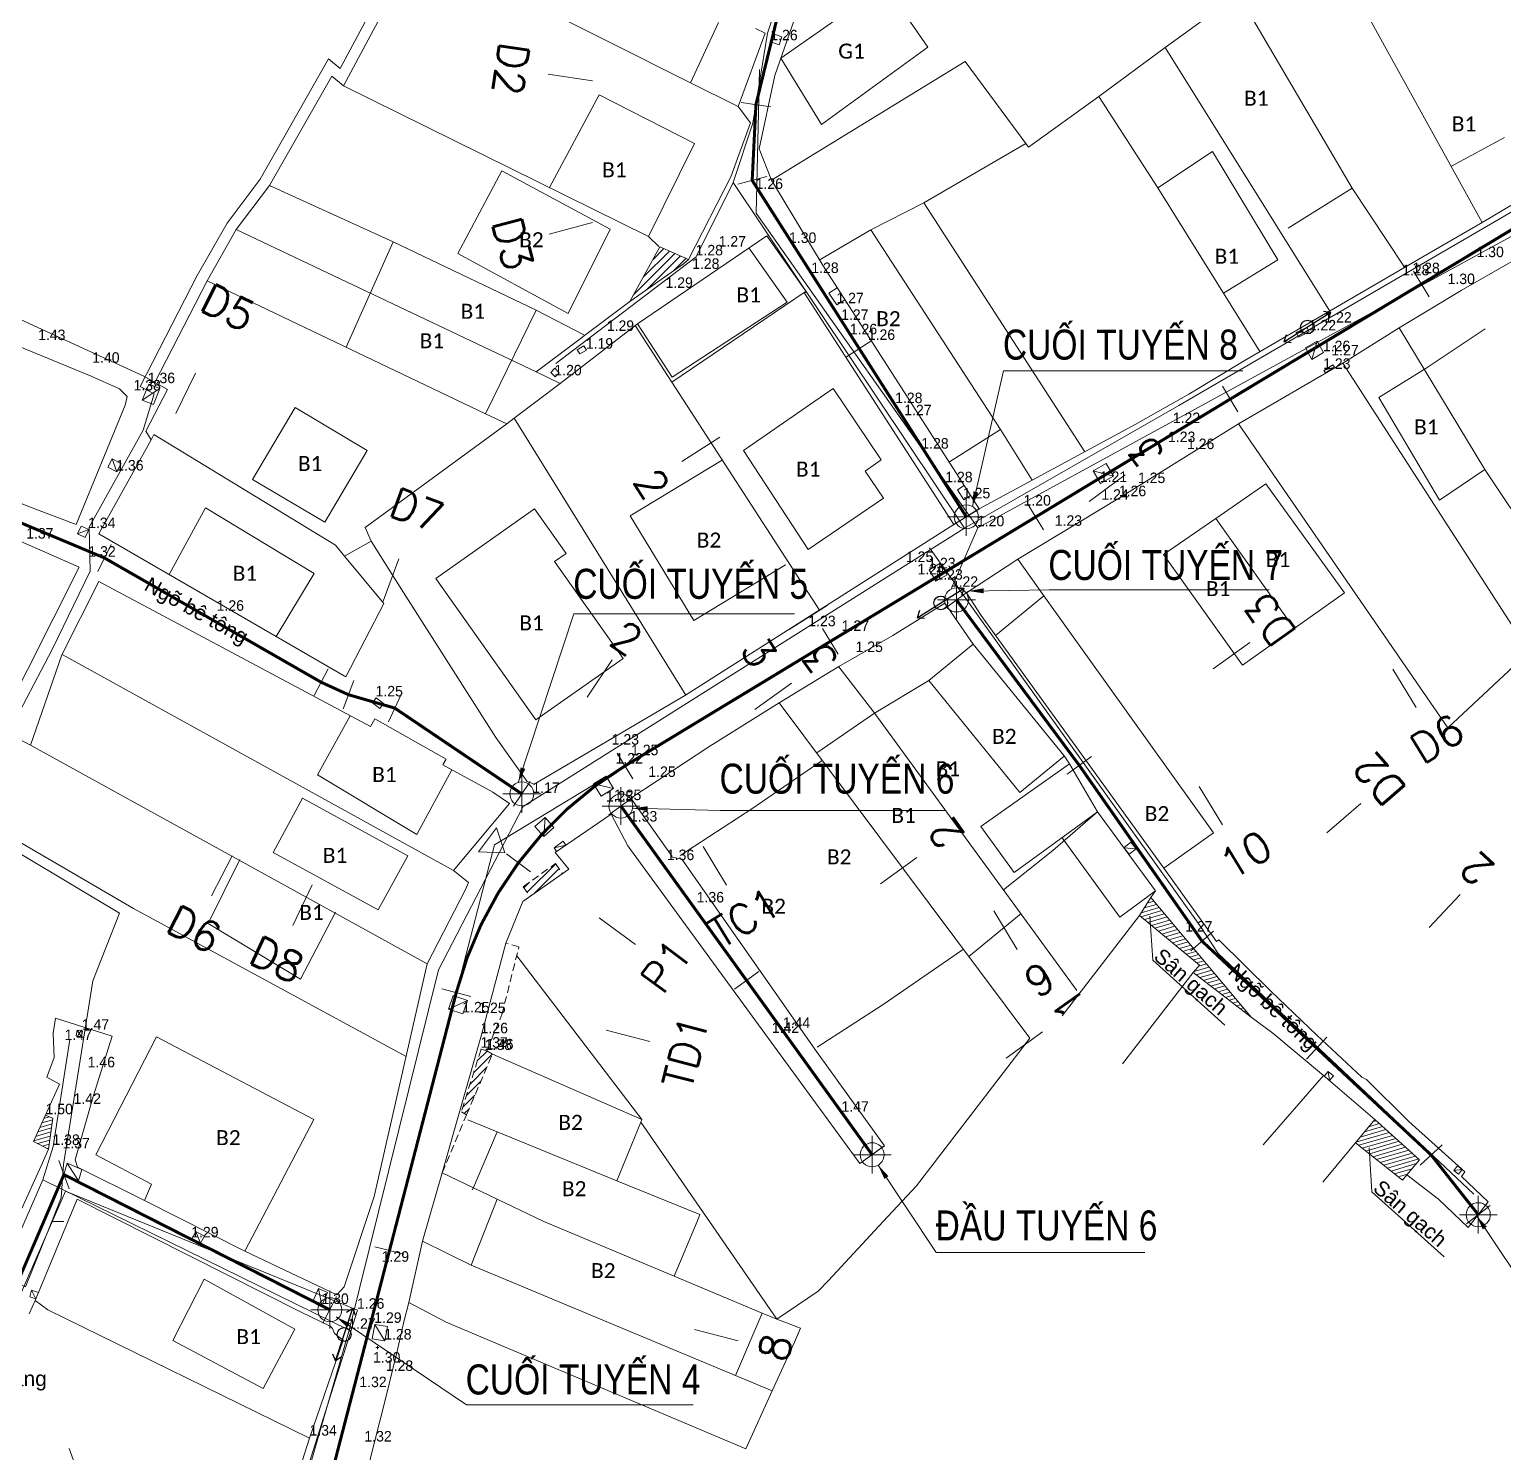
# Model space of a CAD drawing. Header units: metres. Extents: x 596585 to 599449, y 2303977 to 2307363.
# Drawn here: x 598228.8 to 598327, y 2304804.3 to 2304899.1 of the extents above; entities that cross this region are included whole.
import ezdxf

# ---------------------------------------------------------------- set-up
doc = ezdxf.new("R2010")
doc.units = ezdxf.units.M
doc.header["$MEASUREMENT"] = 0
doc.header["$PDMODE"] = 2
doc.header["$PDSIZE"] = 0.1
doc.linetypes.add('CENTERX2', pattern=[4, 2.5, -0.5, 0.5, -0.5])
doc.linetypes.add('HIDDEN', pattern=[0.375, 0.25, -0.125])
for name, color, linetype in [('Diep_Layer8', 8, 'Continuous'), ('duong', 3, 'Continuous'), ('DUONG DIEN', 20, 'Continuous'), ('DUONG NUOC', 2, 'Continuous'), ('ga', 5, 'Continuous'), ('GHI CHU', 7, 'Continuous'), ('NHA', 2, 'Continuous'), ('tram', 6, 'Continuous'), ('TUYEN', 7, 'Continuous')]:
    doc.layers.add(name, color=color, linetype=linetype)
for name, color, linetype, lineweight in [('LC Dim', 8, 'Continuous', 18), ('LC Khac', 4, 'Continuous', 9), ('LC MANH DUT', 35, 'HIDDEN', 5), ('LC Net manh', 239, 'Continuous', 5), ('LC Net thay', 7, 'Continuous', 25), ('LC Text2', 7, 'Continuous', 25), ('Level 10', 7, 'Continuous', 0), ('Level 46', 7, 'Continuous', 0)]:
    doc.layers.add(name, color=color, linetype=linetype, lineweight=lineweight)
doc.styles.add('ghi chu', font='arial.ttf')
doc.styles.add('Legend', font='calibri.ttf')
doc.styles.add('T2', font='', dxfattribs={"width": 0.8})
doc.styles.add('TENCOC', font='Vnromanc.shx')
doc.styles.get('T2').set_extended_font_data('.VnArialH')
doc.dimstyles.get("Standard").update_dxf_attribs({"dimtxt": 0.18, "dimasz": 0.18, "dimexe": 0.18, "dimexo": 0.0625, "dimgap": 0.09, "dimtad": 0, "dimtih": 1, "dimtoh": 1, "dimdec": 4, "dimzin": 0, "dimdsep": 46, "dimtxsty": 'Standard', "dimcen": 0.09, "dimadec": 0, "dimazin": 0, "dimtfac": 1, "dimtdec": 4, "dimtofl": 0, "dimtmove": 0, "dimatfit": 3, "dimfxl": 1, "dimtolj": 1, "dimtzin": 0, "dimarcsym": 0})
pattern_1 = [(196.400213, (599619.0397, 2305247.4362), (0.070586256, -0.23982823), [])]
pattern_2 = [(44.827088727, (0, 0), (-0.26436360276, 0.26596406813), [])]

# ---------------------------------------------------------------- blocks, each defined once
blk = doc.blocks.new('dj')
at = {"layer": 'Diep_Layer8', "color": 6}
blk.add_line((598291.756, 2304639.493), (598295.458, 2304639.493), dxfattribs=at)
for points in [[(598292.139, 2304639.811), (598291.756, 2304639.493)], [(598292.139, 2304639.175), (598291.756, 2304639.493)], [(598295.074, 2304639.811), (598295.458, 2304639.493)], [(598295.074, 2304639.175), (598295.458, 2304639.493)]]:
    blk.add_lwpolyline(points, dxfattribs=at)
blk.add_circle((598293.607, 2304639.493), 0.459, dxfattribs=at)
blk = doc.blocks.new('bu lon')
at = {"layer": 'LC Khac', "color": 9}
for p, q in [((0, -0.786), (0, 0.786)), ((0.786, 0), (-0.786, 0))]:
    blk.add_line(p, q, dxfattribs=at)
at = {"layer": 'LC Khac', "color": 7}
blk.add_circle((0, 0), 0.5, dxfattribs=at)
blk = doc.blocks.new('MM')
at = {"layer": 'LC Khac', "xscale": 2.289702860291335, "yscale": 2.289702860291335, "zscale": 2.289702860291335}
blk.add_blockref('bu lon', (0, 0), dxfattribs=at)
blk = doc.blocks.new('COCTRENTUYEN')
at = {"layer": 'LC Net thay', "lineweight": 0, "flags": 128}
blk.add_lwpolyline([(88.283, 223.51), (86.575, 222.457)], dxfattribs=at)
at = {"layer": 'TUYEN', "color": 1, "lineweight": 0}
for p, q in [((62.513, 252.029), (59.544, 252.462)), ((62.514, 242.581), (59.613, 241.814)), ((71.002, 228.279), (68.471, 226.668)), ((78.136, 217.07), (75.605, 215.459)), ((64.156, 207.239), (65.192, 205.528)), ((56.771, 200.523), (58.376, 199.329)), ((69.884, 201.011), (71.439, 198.445)), ((62.96, 196.263), (65.367, 194.473)), ((52.461, 191.52), (54.397, 191.019)), ((63.418, 188.775), (66.323, 188.023))]:
    blk.add_line(p, q, dxfattribs=at)
at = {"layer": 'TUYEN', "color": 2, "lineweight": 0}
for p, q in [((74.387, 250.3), (72.408, 250.588)), ((74.115, 245.65), (72.181, 245.139)), ((117.219, 239.347), (118.251, 237.633)), ((81.125, 234.722), (79.438, 233.648)), ((104.485, 231.68), (105.516, 229.967)), ((88.259, 223.513), (86.572, 222.439)), ((91.522, 223.824), (92.559, 222.114)), ((30.429, 221.137), (29.543, 219.345)), ((85.957, 216.843), (87.563, 218.035)), ((77.839, 215.532), (78.876, 213.821)), ((44.887, 212.845), (43.973, 211.066)), ((115.832, 212.832), (117.379, 210.262)), ((46.599, 212.061), (45.904, 210.186)), ((49.756, 211.139), (48.909, 209.327)), ((94.128, 205.837), (95.751, 207.006)), ((58.358, 205.345), (57.238, 203.688)), ((63.589, 203.124), (65.212, 204.293)), ((102.925, 205.01), (104.48, 202.444)), ((89.242, 196.717), (90.796, 194.151)), ((102.37, 194.048), (103.881, 195.359)), ((71.959, 191.506), (73.582, 192.675)), ((110.074, 186.848), (111.439, 188.31)), ((80.329, 179.888), (81.952, 181.057)), ((117.651, 179.778), (119.123, 181.133)), ((26.949, 180.09), (27.63, 178.209)), ((120.742, 175.858), (122.312, 177.097)), ((48.013, 174.339), (49.949, 173.837)), ((45.458, 171.036), (44.552, 169.253)), ((69.311, 168.825), (72.215, 168.073)), ((27.65, 160.892), (28.676, 158.073))]:
    blk.add_line(p, q, dxfattribs=at)
at = {"layer": 'TUYEN', "color": 5, "lineweight": 0}
for p, q in [((36.068, 232.545), (34.739, 229.856)), ((49.605, 220.171), (48.562, 217.358)), ((63.826, 213.444), (62.148, 210.958)), ((38.489, 200.393), (37.118, 197.724)), ((43.822, 198.459), (42.551, 195.741))]:
    blk.add_line(p, q, dxfattribs=at)
at = {"layer": 'TUYEN', "color": 3, "lineweight": 0}
for p, q in [((95.592, 223.996), (98.001, 225.785)), ((103.866, 212.85), (106.3, 214.604)), ((111.433, 201.913), (113.699, 203.879)), ((118.263, 195.62), (120.31, 197.813))]:
    blk.add_line(p, q, dxfattribs=at)
at = {"layer": 'TUYEN', "color": 6, "lineweight": 0}
for p, q in [((73.325, 210.138), (75.759, 211.892)), ((81.695, 198.52), (84.129, 200.274)), ((90.065, 186.902), (92.5, 188.656))]:
    blk.add_line(p, q, dxfattribs=at)
at = {"layer": 'TUYEN', "color": 1, "linetype": 'CENTERX2', "lineweight": 40, "const_width": 0.2}
for points in [[(80.419, 271.818), (74.745, 255.953), (73.398, 250.444), (73.148, 245.394), (87.416, 222.976), (73.148, 245.394), (87.416, 222.976)], [(-8.815, 224.416), (-2.988, 236.252), (9.407, 229.786), (12.182, 227.887), (24.363, 222.601), (29.986, 220.241), (44.43, 211.956), (46.252, 211.124), (49.332, 210.233), (57.798, 204.517)], [(121.527, 176.477), (118.387, 180.456), (103.125, 194.703), (94.94, 206.421), (86.76, 217.439)], [(81.14, 180.473), (64.4, 203.709)], [(-11.67, 189.142), (23.886, 171.228), (27.289, 179.149), (45.005, 170.144)]]:
    blk.add_lwpolyline(points, dxfattribs=at)
blk.add_lwpolyline([(0, 0), (9.335, 34.537), (26.361, 91.654), (41.922, 141.269), (44.533, 156.907), (53.429, 191.269, -0.195591), (64.674, 206.384), (105.001, 230.823), (130.469, 246.156), (140.626, 251.349), (151.397, 256.94)], format="xyb", dxfattribs=at)
at = {"layer": 'TUYEN', "color": 1, "lineweight": 0}
blk.add_lwpolyline([(53.429, 191.269), (55.978, 201.113), (64.674, 206.384)], dxfattribs=at)
blk.add_lwpolyline([(54.918, 200.656), (56.112, 202.26), (56.673, 200.596)], close=True, dxfattribs=at)
at = {"layer": 'LC MANH DUT', "xscale": 0.6987324145411622, "yscale": 0.6987324145411622, "zscale": 0.6987324145411622, "rotation": 359.999216292062}
for p in [(87.416, 222.976, 0), (86.76, 217.439, 0), (57.798, 204.517), (64.4, 203.709, 0), (81.14, 180.473, 0), (121.527, 176.477, 0), (45.005, 170.144)]:
    blk.add_blockref('MM', p, dxfattribs=at)
at = {"layer": 'LC Text2', "style": 'T2', "width": 0.8}
for s, p in [('cuèi tuyÕn 8', (89.856, 233.453, 0)), ('cuèi tuyÕn 7', (92.88, 218.77, 0)), ('cuèi tuyÕn 5', (61.227, 217.514, 0)), ('cuèi tuyÕn 6', (70.975, 204.532, 0)), ('®Çu tuyÕn 6', (85.37, 174.764)), ('cuèi tuyÕn 4', (54.056, 164.499, 0))]:
    blk.add_text(s, height=2, rotation=0.00078, dxfattribs=at).set_placement(p)
at = {"layer": 'TUYEN', "color": 1, "lineweight": 0, "style": 'TENCOC'}
for s, rotation, p in [('D2', 261.71241, (56.335, 254.71)), ('D3', 284.81948, (55.779, 242.622)), ('2', 302.47395, (65.16, 225.351)), ('3', 302.47395, (72.294, 214.142)), ('TC1', 31.21767, (71.095, 194.144)), ('P1', 53.35136, (67.181, 191.046)), ('TD1', 75.48504, (69.078, 184.703))]:
    blk.add_text(s, height=2, rotation=rotation, dxfattribs=at).set_placement(p)
at = {"layer": 'TUYEN', "color": 5, "lineweight": 0, "style": 'TENCOC'}
for s, rotation, p in [('D5', 333.69576, (36.214, 236.815)), ('D7', 339.66404, (48.811, 223.099)), ('2', 325.96927, (63.519, 214.539)), ('D6', 332.80606, (33.951, 195.416)), ('D8', 334.92312, (39.472, 193.318))]:
    blk.add_text(s, height=2, rotation=rotation, dxfattribs=at).set_placement(p)
at = {"layer": 'TUYEN', "color": 3, "lineweight": 0, "style": 'TENCOC'}
for s, rotation, p in [('3', 126.59122, (100.707, 227.172)), ('D3', 125.76318, (109.507, 215.285)), ('D2', 130.95182, (116.831, 204.847)), ('2', 136.96852, (122.723, 199.665))]:
    blk.add_text(s, height=2, rotation=rotation, dxfattribs=at).set_placement(p)
at = {"layer": 'TUYEN', "color": 6, "lineweight": 0, "style": 'TENCOC'}
for s, p in [('3', (78.989, 213.397)), ('2', (87.359, 201.779)), ('1', (95.534, 190.432))]:
    blk.add_text(s, height=2, rotation=125.77064, dxfattribs=at).set_placement(p)
at = {"layer": 'TUYEN', "color": 2, "lineweight": 0, "style": 'TENCOC'}
for s, rotation, p in [('D6', 31.04939, (117.797, 206.428)), ('10', 31.21767, (105.072, 198.71)), ('9', 31.21767, (92.081, 190.837)), ('8', 75.48504, (75.436, 166.55))]:
    blk.add_text(s, height=2, rotation=rotation, dxfattribs=at).set_placement(p)
at = {"layer": 'LC Dim', "lineweight": 0}
for points in [[(87.823, 223.664), (89.903, 232.695), (105.84, 232.695)], [(87.563, 218.035), (92.927, 218.106), (107.604, 218.106)], [(57.564, 205.281), (61.274, 216.504), (75.975, 216.504)], [(65.185, 203.555), (71.022, 203.418), (86.084, 203.418)], [(81.541, 179.78, 0), (85.417, 173.963, 0), (99.303, 173.963, 0)], [(121.411, 176.414), (125.287, 170.598), (140.091, 170.598)], [(45.439, 169.662), (54.103, 163.802), (69.214, 163.802)]]:
    blk.add_leader(points, dimstyle='Standard', override={"dimasz": 1, "dimgap": 0.09, "dimtad": 0, "dimdsep": 0, "dimtix": 1, "dimlwd": 0, "dimlwe": 0}, dxfattribs=at)

msp = doc.modelspace()

# ---------------------------------------------------------------- hatches: boundary and pattern name
at = {"layer": 'DUONG DIEN', "linetype": 'Continuous', "lineweight": 0}
h = msp.add_hatch(dxfattribs=at)
h.set_pattern_fill('ANSI31', color=256, scale=2, angle=151.40021)
h.set_pattern_definition(pattern_1)
h.paths.add_polyline_path([(598302.793, 2304840.077), (598306.795, 2304836.771), (598306.362, 2304836.289), (598310.224, 2304833.306), (598303.532, 2304841.288)])
h.paths.add_polyline_path([(598308.26, 2304835.437), (598308.037, 2304835.559), (598307.98, 2304835.453), (598308.202, 2304835.332)], flags=24)
h.paths.add_polyline_path([(598308.309, 2304835.545), (598308.075, 2304835.673), (598308.018, 2304835.567), (598308.252, 2304835.44)], flags=24)
h.paths.add_polyline_path([(598308.306, 2304835.686), (598308.13, 2304835.782), (598308.073, 2304835.677), (598308.249, 2304835.581)], flags=25)
h.paths.add_polyline_path([(598310.217, 2304833.418), (598310.006, 2304833.533), (598309.949, 2304833.427), (598310.159, 2304833.312)], flags=9)
h.paths.add_polyline_path([(598306.788, 2304836.883), (598306.542, 2304837.017), (598306.485, 2304836.911), (598306.731, 2304836.777)], flags=24)
h.paths.add_polyline_path([(598306.785, 2304837.024), (598306.703, 2304837.068), (598306.645, 2304836.963), (598306.727, 2304836.918)], flags=24)
h = msp.add_hatch(dxfattribs=at)
h.set_pattern_fill('ANSI31', color=256, scale=2, angle=151.40021)
h.set_pattern_definition([(196.400213078, (0, 0), (0.070586256112, -0.239828231132), [])])
h.paths.add_polyline_path([(598318.46, 2304826.486), (598317.177, 2304824.94), (598320.3, 2304822.456), (598320.598, 2304822.811), (598321.449, 2304823.811)])
at = {"layer": 'ga', "linetype": 'Continuous', "lineweight": 0, "ltscale": 2}
h = msp.add_hatch(dxfattribs=at)
h.set_pattern_fill('ANSI31', color=8, scale=3, angle=-0.17291)
h.set_pattern_definition(pattern_2)
h.paths.add_polyline_path([(598272.745, 2304883.799), (598270.825, 2304884.634), (598268.82, 2304880.986), (598272.397, 2304883.497)])
h.paths.add_polyline_path([(598272.674, 2304883.815), (598272.451, 2304883.937), (598272.394, 2304883.831), (598272.616, 2304883.71)], flags=24)
h.paths.add_polyline_path([(598272.326, 2304883.513), (598272.103, 2304883.634), (598272.046, 2304883.529), (598272.268, 2304883.408)], flags=24)
h.paths.add_polyline_path([(598272.427, 2304883.699), (598272.275, 2304883.782), (598272.218, 2304883.677), (598272.37, 2304883.594)], flags=24)
h.paths.add_polyline_path([(598272.688, 2304883.802), (598272.466, 2304883.924), (598272.408, 2304883.818), (598272.631, 2304883.697)], flags=24)
h.paths.add_polyline_path([(598272.34, 2304883.5), (598272.118, 2304883.621), (598272.06, 2304883.516), (598272.283, 2304883.395)], flags=24)
h.paths.add_polyline_path([(598272.386, 2304883.749), (598272.234, 2304883.832), (598272.177, 2304883.726), (598272.329, 2304883.644)], flags=24)
h = msp.add_hatch(dxfattribs=at)
h.set_pattern_fill('ANSI31', color=8, scale=3, angle=-0.17291)
h.set_pattern_definition(pattern_2)
h.paths.add_polyline_path([(598259.668, 2304830.841), (598259.294, 2304831.056), (598258.913, 2304831.172), (598257.604, 2304826.995), (598257.948, 2304826.799)])
h.paths.add_polyline_path([(598264.346, 2304842.876), (598263.878, 2304843.545), (598261.728, 2304842.001), (598262.182, 2304841.363)])
at = {"layer": 'ga', "linetype": 'Continuous', "lineweight": 0}
h = msp.add_hatch(dxfattribs=at)
h.set_pattern_fill('ANSI31', color=256, scale=2, angle=151.40021)
h.set_pattern_definition(pattern_1)
h.paths.add_polyline_path([(598229.088, 2304825.028), (598230.086, 2304824.522), (598230.391, 2304826.568), (598229.883, 2304826.768)])
h.paths.add_polyline_path([(598230.079, 2304824.633), (598229.856, 2304824.754), (598229.799, 2304824.649), (598230.021, 2304824.528)], flags=24)
h.paths.add_polyline_path([(598230.075, 2304824.774), (598229.993, 2304824.819), (598229.936, 2304824.713), (598230.018, 2304824.669)], flags=24)
h.paths.add_polyline_path([(598230.334, 2304826.572), (598230.135, 2304826.68), (598230.077, 2304826.575), (598230.276, 2304826.467)], flags=24)
h.paths.add_polyline_path([(598230.35, 2304824.699), (598230.128, 2304824.821), (598230.071, 2304824.715), (598230.293, 2304824.594)], flags=9)

# ---------------------------------------------------------------- linework, layer by layer
at = {"layer": 'duong', "color": 4, "linetype": 'Continuous', "lineweight": 0}
for p, q in [((598278.49, 2304896.053), (598281.641, 2304905.048)), ((598276.049, 2304893.987), (598277.843, 2304898.864)), ((598277.843, 2304898.864), (598277.207, 2304899.18)), ((598277.449, 2304891.166), (598278.49, 2304896.053)), ((598276.859, 2304892.903), (598276.049, 2304893.987)), ((598275.56, 2304889.303), (598276.859, 2304892.903)), ((598278.274, 2304889.077), (598277.449, 2304891.166)), ((598272.745, 2304883.799), (598275.56, 2304889.303)), ((598281.7, 2304883.378), (598278.274, 2304889.077)), ((598329.072, 2304888.298), (598325.614, 2304886.255)), ((598325.614, 2304886.255), (598321.668, 2304883.962)), ((598269.341, 2304879.516), (598277.956, 2304885.376)), ((598277.956, 2304885.376), (598280.554, 2304881.684)), ((598324.219, 2304881.734), (598331.219, 2304885.731)), ((598268.82, 2304880.986), (598270.825, 2304884.634)), ((598270.825, 2304884.634), (598272.745, 2304883.799)), ((598272.397, 2304883.497), (598268.82, 2304880.986)), ((598272.397, 2304883.497), (598272.745, 2304883.799)), ((598292.115, 2304867.18), (598281.7, 2304883.378)), ((598321.668, 2304883.962), (598309.874, 2304877.111)), ((598280.476, 2304881.548), (598280.567, 2304881.644)), ((598290.408, 2304866.127), (598280.476, 2304881.548)), ((598320.082, 2304879.234), (598324.219, 2304881.734)), ((598221.868, 2304880.58), (598232.943, 2304876.012)), ((598226.343, 2304880.673), (598229.958, 2304878.991)), ((598262.589, 2304876.301), (598268.82, 2304880.986)), ((598264.197, 2304875.536), (598269.341, 2304879.516)), ((598316.331, 2304876.896), (598320.082, 2304879.234)), ((598229.958, 2304878.991), (598236.44, 2304876.026)), ((598262.589, 2304876.301), (598264.197, 2304875.536)), ((598309.874, 2304877.111), (598306.07, 2304874.823)), ((598309.391, 2304872.841), (598316.331, 2304876.896)), ((598232.943, 2304876.012), (598234.82, 2304875.182)), ((598238.018, 2304875.127), (598236.44, 2304876.026)), ((598234.82, 2304875.182), (598235.341, 2304874.671)), ((598235.341, 2304874.671), (598235.2, 2304874.092)), ((598236.586, 2304872.35), (598238.018, 2304875.127)), ((598306.07, 2304874.823), (598302.508, 2304872.797)), ((598235.2, 2304874.092), (598231.941, 2304866.137)), ((598236.945, 2304871.783), (598236.586, 2304872.35)), ((598302.508, 2304872.797), (598292.115, 2304867.18)), ((598301.446, 2304867.917), (598309.391, 2304872.841)), ((598233.449, 2304865.523), (598236.945, 2304871.783)), ((598219.897, 2304870.759), (598229.297, 2304867.137)), ((598294.683, 2304863.818), (598301.446, 2304867.917)), ((598232.132, 2304863.287), (598223.587, 2304867.053)), ((598229.297, 2304867.137), (598231.941, 2304866.137)), ((598233.449, 2304865.523), (598249.901, 2304855.986)), ((598272.546, 2304854.766), (598290.408, 2304866.127)), ((598249.813, 2304864.031), (598251.6, 2304865.015)), ((598251.6, 2304865.015), (598253.757, 2304861.603)), ((598249.813, 2304864.031), (598252.432, 2304860.878)), ((598291.268, 2304861.572), (598294.683, 2304863.818)), ((598226.953, 2304853.019), (598232.132, 2304863.287)), ((598233.455, 2304862.346), (598230.979, 2304857.453)), ((598251.543, 2304852.667), (598233.455, 2304862.346)), ((598253.757, 2304861.603), (598259.901, 2304851.937)), ((598292.233, 2304860.069), (598291.268, 2304861.572)), ((598249.897, 2304855.979), (598252.432, 2304860.878)), ((598289.824, 2304860.903), (598286.363, 2304858.746)), ((598291.705, 2304858.164), (598289.824, 2304860.903)), ((598304.413, 2304843.233), (598292.233, 2304860.069)), ((598286.363, 2304858.746), (598282.752, 2304856.668)), ((598297.765, 2304850.713), (598291.705, 2304858.164)), ((598230.979, 2304857.453), (598228.895, 2304851.429)), ((598282.752, 2304856.668), (598278.779, 2304854.255)), ((598262.444, 2304848.838), (598272.546, 2304854.766)), ((598278.779, 2304854.255), (598274.156, 2304851.358)), ((598251.841, 2304853.189), (598251.543, 2304852.667)), ((598256.59, 2304850.505), (598251.841, 2304853.189)), ((598228.895, 2304851.429), (598228.1, 2304851.852)), ((598259.901, 2304851.937), (598261.992, 2304849.016)), ((598274.156, 2304851.358), (598268.891, 2304847.911)), ((598298.127, 2304850.198), (598297.765, 2304850.713)), ((598256.368, 2304850.115), (598256.59, 2304850.505)), ((598259.694, 2304848.293), (598256.368, 2304850.115)), ((598299.994, 2304846.993), (598298.127, 2304850.198)), ((598261.992, 2304849.016), (598262.444, 2304848.838)), ((598260.817, 2304847.534), (598259.694, 2304848.293)), ((598268.891, 2304847.911), (598271.656, 2304844.007)), ((598260.817, 2304847.534), (598257.075, 2304843.087)), ((598263.849, 2304844.276), (598267.575, 2304846.845)), ((598268.697, 2304844.721), (598267.575, 2304846.845)), ((598303.85, 2304841.731), (598299.994, 2304846.993)), ((598264.76, 2304843.165), (598263.849, 2304844.276)), ((598277.827, 2304832.215), (598268.697, 2304844.721)), ((598271.641, 2304843.979), (598272.284, 2304843.831)), ((598272.284, 2304843.831), (598281.259, 2304831.031)), ((598257.075, 2304843.087), (598258.089, 2304842.288)), ((598264.76, 2304843.165), (598261.7, 2304841.026)), ((598307.908, 2304838.359), (598304.413, 2304843.233)), ((598257.887, 2304841.821), (598255.333, 2304836.867)), ((598258.089, 2304842.288), (598257.887, 2304841.821)), ((598261.7, 2304841.026), (598260.574, 2304838.237)), ((598302.793, 2304840.077), (598303.532, 2304841.288)), ((598303.532, 2304841.288), (598303.85, 2304841.731)), ((598303.532, 2304841.288), (598310.224, 2304833.306)), ((598306.795, 2304836.771), (598302.793, 2304840.077)), ((598260.574, 2304838.237), (598258.935, 2304832.136)), ((598308.067, 2304838.455), (598307.908, 2304838.359)), ((598311.532, 2304835.041), (598308.067, 2304838.455)), ((598251.796, 2304821.358), (598255.333, 2304836.867)), ((598306.362, 2304836.289), (598306.795, 2304836.771)), ((598310.224, 2304833.306), (598306.362, 2304836.289)), ((598314.605, 2304832.11), (598311.532, 2304835.041)), ((598230.562, 2304833.251), (598230.407, 2304832.25)), ((598234.327, 2304832.038), (598230.562, 2304833.251)), ((598311.673, 2304832.247), (598310.224, 2304833.306)), ((598230.407, 2304832.25), (598230.482, 2304830.612)), ((598233.08, 2304828.026), (598234.327, 2304832.038)), ((598258.935, 2304832.136), (598256.334, 2304822.932)), ((598284.154, 2304823.549), (598277.827, 2304832.215)), ((598315.054, 2304829.424), (598311.673, 2304832.247)), ((598317.601, 2304829.312), (598314.605, 2304832.11)), ((598281.259, 2304831.031), (598285.792, 2304824.735)), ((598230.482, 2304830.612), (598229.993, 2304829.303)), ((598229.993, 2304829.303), (598230.833, 2304828.846)), ((598318.46, 2304826.486), (598315.054, 2304829.424)), ((598317.92, 2304829.149), (598317.601, 2304829.312)), ((598320.728, 2304826.365), (598317.92, 2304829.149)), ((598230.833, 2304828.846), (598229.088, 2304825.028)), ((598231.876, 2304823.795), (598233.08, 2304828.026)), ((598230.391, 2304826.568), (598230.086, 2304824.522)), ((598321.449, 2304823.811), (598318.46, 2304826.486)), ((598324.455, 2304823.012), (598320.728, 2304826.365)), ((598229.088, 2304825.028), (598230.086, 2304824.522)), ((598230.086, 2304824.522), (598229.607, 2304823.397)), ((598285.792, 2304824.735), (598284.154, 2304823.549)), ((598229.607, 2304823.397), (598228.291, 2304820.516)), ((598232.031, 2304823.318), (598231.876, 2304823.795)), ((598236.481, 2304821.087), (598232.031, 2304823.318)), ((598320.598, 2304822.811), (598321.449, 2304823.811)), ((598255.019, 2304818.39), (598256.334, 2304822.932)), ((598322.72, 2304821.183), (598320.598, 2304822.811)), ((598324.238, 2304822.696), (598324.455, 2304823.012)), ((598326.025, 2304821.009), (598324.238, 2304822.696)), ((598229.211, 2304814.422), (598232.005, 2304821.187)), ((598232.005, 2304821.187), (598246.895, 2304813.679)), ((598249.8, 2304815.335), (598251.796, 2304821.358)), ((598324.693, 2304819.284), (598322.72, 2304821.183)), ((598243.178, 2304817.716), (598236.481, 2304821.087)), ((598326.025, 2304821.009), (598324.693, 2304819.284)), ((598254.11, 2304814.302), (598255.019, 2304818.39)), ((598249.317, 2304814.805), (598243.178, 2304817.716)), ((598249.8, 2304815.335), (598249.317, 2304814.805)), ((598228.811, 2304813.533), (598229.211, 2304814.422)), ((598246.895, 2304813.679), (598248.866, 2304812.726)), ((598253.781, 2304813.011), (598254.11, 2304814.302)), ((598248.866, 2304812.726), (598249.012, 2304812.572)), ((598249.012, 2304812.572), (598249.143, 2304812.23)), ((598253.316, 2304811.059), (598253.781, 2304813.011)), ((598249.729, 2304811.794), (598247.488, 2304805.26)), ((598249.143, 2304812.23), (598249.468, 2304811.994)), ((598249.468, 2304811.994), (598249.729, 2304811.794)), ((598252.558, 2304807.872), (598253.316, 2304811.059)), ((598252.558, 2304807.872), (598250.522, 2304799.886)), ((598247.488, 2304805.26), (598244.738, 2304796.668))]:
    msp.add_line(p, q, dxfattribs=at)
at = {"layer": 'duong', "linetype": 'HIDDEN', "lineweight": 0, "ltscale": 2}
for p, q in [((598261.728, 2304842.001), (598263.878, 2304843.545)), ((598263.878, 2304843.545), (598264.346, 2304842.876)), ((598261.728, 2304842.001), (598262.179, 2304841.368)), ((598260.304, 2304833.483), (598261.441, 2304838.004)), ((598261.441, 2304838.004), (598260.574, 2304838.237)), ((598259.294, 2304831.056), (598260.304, 2304833.483)), ((598258.913, 2304831.172), (598257.604, 2304826.995)), ((598258.913, 2304831.172), (598259.294, 2304831.056)), ((598259.668, 2304830.841), (598259.294, 2304831.056)), ((598257.948, 2304826.799), (598259.668, 2304830.841)), ((598256.334, 2304822.932), (598257.948, 2304826.799)), ((598257.604, 2304826.995), (598257.948, 2304826.799))]:
    msp.add_line(p, q, dxfattribs=at)
at = {"layer": 'DUONG NUOC', "linetype": 'Continuous', "lineweight": 0}
msp.add_line((598229.707, 2304822.464), (598250.121, 2304812.444), dxfattribs=at)
at = {"layer": 'DUONG NUOC', "linetype": 'Continuous', "lineweight": 0, "flags": 128}
for points in [[(598283.371, 2304915.214), (598278.012, 2304898.868), (598277.016, 2304892.866), (598275.712, 2304888.917), (598291.123, 2304865.897)], [(598329.572, 2304888.118), (598305.398, 2304874.059), (598291.124, 2304865.895), (598261.726, 2304847.35), (598256.09, 2304836.468), (598250.121, 2304812.444), (598241.139, 2304781.324)], [(598275.712, 2304888.917), (598273.248, 2304883.962), (598263.893, 2304876.853)], [(598306.8, 2304839.418), (598288.8, 2304864.582)], [(598306.8, 2304839.418), (598308.035, 2304837.554), (598325.07, 2304821.518)], [(598192.009, 2304832.099), (598218.072, 2304818.982), (598226.569, 2304815.269), (598229.707, 2304822.464), (598230.407, 2304824.696), (598231.508, 2304831.829)]]:
    msp.add_lwpolyline(points, dxfattribs=at)
at = {"layer": 'ga', "linetype": 'Continuous', "lineweight": 0}
for p, q in [((598313.194, 2304878.909), (598314.096, 2304878.964)), ((598314.632, 2304878.361), (598314.271, 2304877.138)), ((598263.566, 2304876.268), (598263.826, 2304876.544)), ((598263.851, 2304875.973), (598263.566, 2304876.268)), ((598263.851, 2304875.973), (598264.111, 2304876.25)), ((598315.059, 2304876.403), (598315.784, 2304876.613)), ((598236.774, 2304875.49), (598236.342, 2304874.428)), ((598236.774, 2304875.49), (598237.515, 2304875.188)), ((598236.342, 2304874.428), (598237.515, 2304875.188)), ((598236.342, 2304874.428), (598237.083, 2304874.127)), ((598237.515, 2304875.188), (598237.083, 2304874.127)), ((598299.693, 2304869.714), (598301.061, 2304869.363)), ((598232.023, 2304865.503), (598232.268, 2304866.034)), ((598232.023, 2304865.503), (598232.786, 2304865.796)), ((598232.023, 2304865.503), (598232.542, 2304865.265)), ((598232.268, 2304866.034), (598232.786, 2304865.796)), ((598232.542, 2304865.265), (598232.786, 2304865.796)), ((598288.763, 2304863.118), (598289.505, 2304863.55)), ((598289.505, 2304863.55), (598289.226, 2304862.353)), ((598289.505, 2304863.55), (598289.969, 2304862.785)), ((598288.763, 2304863.118), (598289.226, 2304862.353)), ((598289.226, 2304862.353), (598289.969, 2304862.785)), ((598251.683, 2304854.255), (598251.937, 2304854.583)), ((598251.683, 2304854.255), (598252.425, 2304854.205)), ((598252.172, 2304853.877), (598252.425, 2304854.205)), ((598266.407, 2304848.861), (598267.745, 2304848.554)), ((598263.179, 2304846.605), (598263.104, 2304845.34)), ((598263.789, 2304844.589), (598264.571, 2304844.774)), ((598301.75, 2304844.597), (598302.558, 2304844.535)), ((598256.754, 2304833.842), (598258.005, 2304834.426)), ((598231.938, 2304832.059), (598232.302, 2304832)), ((598231.939, 2304832.063), (598231.999, 2304832.435)), ((598231.999, 2304832.435), (598232.363, 2304832.376)), ((598232.302, 2304832), (598231.999, 2304832.435)), ((598232.302, 2304832), (598232.363, 2304832.372)), ((598315.054, 2304829.424), (598311.027, 2304824.811)), ((598315.367, 2304829.692), (598315.452, 2304829.08)), ((598318.46, 2304826.486), (598314.995, 2304822.314)), ((598323.73, 2304823.086), (598324.278, 2304823.166)), ((598239.654, 2304818.537), (598239.906, 2304819.016)), ((598240.234, 2304818.239), (598239.654, 2304818.537)), ((598240.234, 2304818.239), (598240.486, 2304818.718)), ((598228.969, 2304815.116), (598229.262, 2304814.547)), ((598247.706, 2304814.354), (598248.078, 2304815.221)), ((598248.313, 2304814.094), (598247.706, 2304814.354)), ((598248.685, 2304814.961), (598248.078, 2304815.221)), ((598251.835, 2304812.837), (598251.669, 2304811.88)), ((598251.835, 2304812.837), (598252.679, 2304812.69)), ((598252.679, 2304812.69), (598252.512, 2304811.733))]:
    msp.add_line(p, q, dxfattribs=at)
at = {"layer": 'ga', "linetype": 'Continuous', "lineweight": 0, "flags": 128}
for points in [[(598278.393, 2304898.837), (598278.225, 2304898.294)], [(598278.955, 2304898.634), (598278.393, 2304898.837)], [(598278.787, 2304898.091), (598278.225, 2304898.294)], [(598278.955, 2304898.634), (598278.787, 2304898.091)], [(598282.63, 2304880.773), (598282.09, 2304881.548), (598282.647, 2304881.906)], [(598282.63, 2304880.773), (598283.157, 2304881.112)], [(598314.096, 2304878.964), (598313.948, 2304879.271), (598313.235, 2304878.929)], [(598313.194, 2304878.908), (598313.194, 2304878.909)], [(598313.194, 2304878.909), (598313.195, 2304878.909)], [(598313.383, 2304878.621), (598313.235, 2304878.929)], [(598313.383, 2304878.621), (598314.096, 2304878.964)], [(598313.844, 2304877.907), (598314.632, 2304878.361)], [(598315.056, 2304877.585), (598314.632, 2304878.361)], [(598265.768, 2304878.029), (598265.328, 2304877.773)], [(598265.506, 2304877.499), (598265.328, 2304877.773)], [(598265.946, 2304877.755), (598265.506, 2304877.499)], [(598265.946, 2304877.755), (598265.768, 2304878.029)], [(598314.271, 2304877.138), (598313.847, 2304877.915)], [(598314.271, 2304877.138), (598315.056, 2304877.585)], [(598263.826, 2304876.544), (598264.111, 2304876.25)], [(598315.672, 2304876.77), (598315.059, 2304876.403)], [(598315.17, 2304876.246), (598315.059, 2304876.403)], [(598315.784, 2304876.613), (598315.17, 2304876.246)], [(598315.784, 2304876.613), (598315.672, 2304876.77)], [(598234.048, 2304869.949), (598234.339, 2304870.513)], [(598234.331, 2304870.517), (598234.938, 2304870.204)], [(598234.655, 2304869.635), (598234.339, 2304870.513)], [(598234.048, 2304869.949), (598234.655, 2304869.635)], [(598234.655, 2304869.635), (598234.938, 2304870.204)], [(598300.559, 2304870.206), (598299.693, 2304869.714)], [(598299.693, 2304869.714), (598300.194, 2304868.871)], [(598300.194, 2304868.871), (598301.061, 2304869.363)], [(598300.559, 2304870.206), (598301.061, 2304869.363)], [(598291.073, 2304867.78), (598290.664, 2304868.447), (598291.114, 2304868.737)], [(598291.073, 2304867.78), (598291.538, 2304868.078)], [(598252.425, 2304854.205), (598251.937, 2304854.583)], [(598252.172, 2304853.877), (598251.683, 2304854.255)], [(598230.391, 2304826.568), (598229.883, 2304826.768)], [(598232.095, 2304822.41), (598231.122, 2304822.819), (598231.346, 2304823.576)], [(598232.319, 2304823.167), (598231.346, 2304823.576)], [(598232.095, 2304822.41), (598231.346, 2304823.576)], [(598232.319, 2304823.167), (598232.095, 2304822.41)], [(598239.906, 2304819.016), (598240.486, 2304818.718)], [(598240.234, 2304818.239), (598239.906, 2304819.016)], [(598228.846, 2304814.666), (598228.969, 2304815.116)], [(598228.846, 2304814.666), (598229.262, 2304814.547)], [(598228.969, 2304815.116), (598229.432, 2304814.958)], [(598248.313, 2304814.094), (598248.078, 2304815.221)], [(598248.313, 2304814.094), (598248.685, 2304814.961)], [(598252.512, 2304811.733), (598251.835, 2304812.837)], [(598252.512, 2304811.733), (598251.669, 2304811.88)]]:
    msp.add_lwpolyline(points, dxfattribs=at)
at = {"layer": 'ga', "linetype": 'Continuous', "lineweight": 0}
for points in [[(598267.745, 2304848.554), (598266.909, 2304848.042), (598266.407, 2304848.861), (598267.243, 2304849.373)], [(598263.774, 2304845.941), (598263.104, 2304845.34), (598262.508, 2304846.004), (598263.179, 2304846.605)], [(598302.558, 2304844.535), (598302.207, 2304844.968), (598301.75, 2304844.597), (598302.101, 2304844.165)], [(598257.7, 2304833.523), (598256.754, 2304833.842), (598257.059, 2304834.745), (598258.005, 2304834.426)], [(598315.452, 2304829.08), (598315.101, 2304829.383), (598315.367, 2304829.692), (598315.719, 2304829.389)], [(598324.044, 2304822.852), (598323.732, 2304823.085), (598323.965, 2304823.398), (598324.278, 2304823.166)]]:
    msp.add_lwpolyline(points, close=True, dxfattribs=at)
for points in [[(598263.789, 2304844.589), (598264.391, 2304845.036), (598264.571, 2304844.774)], [(598263.789, 2304844.589), (598263.954, 2304844.349)]]:
    msp.add_lwpolyline(points, dxfattribs=at)
at = {"layer": 'Level 10', "color": 8, "linetype": 'ByBlock', "lineweight": 13}
for p, q in [((598249.75, 2304895.37), (598254.73, 2304904.68)), ((598254.73, 2304904.68), (598272.87, 2304895.57)), ((598315.27, 2304904.99), (598325.614, 2304886.255)), ((598309.34, 2304901.43), (598304.49, 2304897.92)), ((598316.95, 2304888.54), (598309.51, 2304901.22)), ((598304.49, 2304897.92), (598300.08, 2304894.65)), ((598315.465, 2304880.358), (598304.49, 2304897.92)), ((598291.17, 2304896.98), (598278.274, 2304889.077)), ((598291.17, 2304896.98), (598295.22, 2304891.53)), ((598244.82, 2304888.73), (598248.97, 2304896.01)), ((598248.97, 2304896.01), (598249.75, 2304895.37)), ((598249.75, 2304895.37), (598270.07, 2304885.32)), ((598272.87, 2304895.57), (598276.042, 2304893.99)), ((598295.4, 2304891.27), (598300.08, 2304894.65)), ((598300.08, 2304894.65), (598304, 2304888.56)), ((598288.41, 2304887.57), (598295.22, 2304891.53)), ((598295.4, 2304891.27), (598295.22, 2304891.53)), ((598244.82, 2304888.73), (598242.61, 2304885.8)), ((598253.06, 2304884.97), (598244.82, 2304888.73)), ((598304, 2304888.56), (598310.814, 2304877.657)), ((598320.45, 2304883.28), (598316.95, 2304888.54)), ((598284.89, 2304885.76), (598288.41, 2304887.57)), ((598288.41, 2304887.57), (598299.147, 2304870.98)), ((598240.66, 2304882.37), (598242.61, 2304885.8)), ((598242.61, 2304885.8), (598262.589, 2304876.301)), ((598270.07, 2304885.32), (598270.771, 2304884.657)), ((598281.44, 2304883.74), (598284.89, 2304885.76)), ((598284.89, 2304885.76), (598293.52, 2304872.46)), ((598262.58, 2304880.42), (598253.06, 2304884.97)), ((598237.185, 2304875.602), (598240.66, 2304882.37)), ((598259.21, 2304873.51), (598240.66, 2304882.37)), ((598280.51, 2304881.64), (598271.62, 2304875.61)), ((598265.76, 2304878.78), (598262.58, 2304880.42)), ((598269.132, 2304879.457), (598269.13, 2304879.46)), ((598271.62, 2304875.61), (598269.176, 2304879.389)), ((598325.79, 2304869.8), (598320.082, 2304879.234)), ((598316.331, 2304876.896), (598328.75, 2304857.65)), ((598264.197, 2304875.536), (598261.13, 2304873.22)), ((598281.461, 2304860.436), (598271.62, 2304875.61)), ((598260.64, 2304872.84), (598259.21, 2304873.51)), ((598251.2, 2304865.93), (598260.64, 2304872.84)), ((598261.13, 2304873.22), (598260.64, 2304872.84)), ((598272.556, 2304854.772), (598261.13, 2304873.22)), ((598293.52, 2304872.46), (598295.644, 2304869.087)), ((598309.391, 2304872.841), (598323.33, 2304852.58)), ((598237.11, 2304872.14), (598236.945, 2304871.783)), ((598249.22, 2304864.75), (598237.11, 2304872.14)), ((598329.76, 2304863.84), (598325.79, 2304869.8)), ((598307.878, 2304866.539), (598313.096, 2304859.207)), ((598251.2, 2304865.93), (598251.6, 2304865.015)), ((598249.813, 2304864.031), (598249.22, 2304864.75)), ((598294.683, 2304863.818), (598296.42, 2304861.39)), ((598296.42, 2304861.39), (598307.72, 2304845.58)), ((598288.754, 2304855.748), (598291.705, 2304858.164)), ((598328.75, 2304857.65), (598323.33, 2304852.58)), ((598257.075, 2304843.087), (598231, 2304857.47)), ((598282.762, 2304856.651), (598285.09, 2304853.64)), ((598294.822, 2304848.286), (598288.754, 2304855.748)), ((598295.48, 2304831.91), (598278.779, 2304854.255)), ((598285.09, 2304853.64), (598298.61, 2304835.09)), ((598255.333, 2304836.867), (598228.895, 2304851.429)), ((598297.774, 2304850.702), (598294.822, 2304848.286)), ((598298.127, 2304850.198), (598292.214, 2304846.002)), ((598299.994, 2304846.993), (598294.441, 2304842.946)), ((598235.75, 2304840.54), (598226.074, 2304846.2)), ((598292.214, 2304846.002), (598294.441, 2304842.946)), ((598301.482, 2304839.976), (598297.626, 2304845.267)), ((598253.922, 2304830.677), (598235.75, 2304840.54)), ((598297.64, 2304833.405), (598302.793, 2304840.077)), ((598261.29, 2304837.405), (598269.62, 2304826.49)), ((598301.662, 2304830.203), (598306.362, 2304836.289)), ((598291.52, 2304826.76), (598295.48, 2304831.91)), ((598269.62, 2304826.49), (598259.677, 2304830.836)), ((598267.97, 2304822.41), (598258.03, 2304826.46)), ((598269.57, 2304826.31), (598267.97, 2304822.41)), ((598269.57, 2304826.31), (598267.97, 2304822.41)), ((598269.57, 2304826.31), (598269.62, 2304826.49)), ((598269.57, 2304826.31), (598274.14, 2304819.69)), ((598291.52, 2304826.76), (598287.93, 2304822.08)), ((598263.11, 2304819.69), (598256.334, 2304822.932)), ((598256.334, 2304822.932), (598263.11, 2304819.69)), ((598267.97, 2304822.41), (598273.5, 2304820.16)), ((598273.5, 2304820.16), (598267.97, 2304822.41)), ((598287.93, 2304822.08), (598285.71, 2304819.69)), ((598263.11, 2304819.69), (598271.79, 2304816.04)), ((598263.11, 2304819.69), (598271.79, 2304816.04)), ((598273.31, 2304819.69), (598271.79, 2304816.04)), ((598271.79, 2304816.04), (598273.31, 2304819.69)), ((598273.5, 2304820.16), (598273.31, 2304819.69)), ((598273.31, 2304819.69), (598273.5, 2304820.16)), ((598278.63, 2304813.19), (598274.14, 2304819.69)), ((598274.14, 2304819.69), (598278.63, 2304813.19)), ((598285.71, 2304819.69), (598282.06, 2304815.77)), ((598258.26, 2304816.78), (598255.019, 2304818.39)), ((598278.32, 2304808.42), (598258.26, 2304816.78)), ((598271.79, 2304816.04), (598277.64, 2304813.58)), ((598282.06, 2304815.77), (598281.38, 2304815.04)), ((598281.38, 2304815.04), (598282.06, 2304815.77)), ((598230.06, 2304813.8), (598229.21, 2304814.421)), ((598281.38, 2304815.04), (598278.63, 2304813.19)), ((598278.63, 2304813.19), (598281.38, 2304815.04)), ((598247.44, 2304805.28), (598230.06, 2304813.8)), ((598256.59, 2304812.98), (598254.11, 2304814.302)), ((598277.64, 2304813.58), (598278.63, 2304813.19)), ((598276.55, 2304804.55), (598256.59, 2304812.98)), ((598278.63, 2304813.19), (598280.2, 2304812.58)), ((598280.2, 2304812.58), (598279.8, 2304811.65)), ((598279.8, 2304811.65), (598278.32, 2304808.42)), ((598278.32, 2304808.42), (598276.55, 2304804.55))]:
    msp.add_line(p, q, dxfattribs=at)
at = {"layer": 'Level 10', "color": 8, "linetype": 'ByBlock', "lineweight": 0}
for p, q in [((598278.893, 2304897.205), (598285.83, 2304902.07)), ((598285.83, 2304902.07), (598288.68, 2304897.95)), ((598272.87, 2304895.57), (598274.73, 2304899.58)), ((598288.68, 2304897.95), (598281.59, 2304892.78)), ((598281.59, 2304892.78), (598278.893, 2304897.205)), ((598266.78, 2304894.76), (598263.48, 2304888.58)), ((598273.13, 2304891.52), (598266.78, 2304894.76)), ((598323.57, 2304890.02), (598327.1, 2304891.92)), ((598270.07, 2304885.32), (598273.13, 2304891.52)), ((598307.65, 2304890.98), (598304, 2304888.56)), ((598312, 2304883.78), (598307.65, 2304890.98)), ((598260.3, 2304889.7), (598257.36, 2304884.19)), ((598267.52, 2304885.81), (598260.3, 2304889.7)), ((598316.95, 2304888.54), (598312.69, 2304885.88)), ((598264.72, 2304880.19), (598267.52, 2304885.81)), ((598253.06, 2304884.97), (598249.92, 2304877.95)), ((598257.36, 2304884.19), (598264.72, 2304880.19)), ((598279.31, 2304880.94), (598276.768, 2304884.568)), ((598308.38, 2304881.54), (598312, 2304883.78)), ((598259.21, 2304873.51), (598262.58, 2304880.42)), ((598271.66, 2304875.95), (598279.31, 2304880.94)), ((598269.341, 2304879.516), (598271.66, 2304875.95)), ((598321.88, 2304876.56), (598325.83, 2304879.18)), ((598318.73, 2304874.59), (598321.88, 2304876.56)), ((598282.38, 2304875.19), (598276.41, 2304871.06)), ((598285.57, 2304870.44), (598282.38, 2304875.19)), ((598322.78, 2304867.76), (598318.73, 2304874.59)), ((598243.69, 2304869.14), (598246.52, 2304873.92)), ((598246.52, 2304873.92), (598251.33, 2304871.07)), ((598290.13, 2304870.32), (598293.52, 2304872.46)), ((598248.51, 2304866.3), (598251.33, 2304871.07)), ((598268.86, 2304866.71), (598274.99, 2304870.42)), ((598276.41, 2304871.06), (598280.71, 2304864.46)), ((598285.57, 2304870.44), (598284.51, 2304869.69)), ((598284.51, 2304869.69), (598285.74, 2304867.88)), ((598325.79, 2304869.8), (598322.78, 2304867.76)), ((598248.51, 2304866.3), (598243.69, 2304869.14)), ((598311.21, 2304868.84), (598307.88, 2304866.54)), ((598316.45, 2304861.59), (598311.21, 2304868.84)), ((598285.74, 2304867.88), (598280.71, 2304864.46)), ((598240.56, 2304867.24), (598238.142, 2304862.803)), ((598247.8, 2304862.86), (598240.56, 2304867.24)), ((598255.9, 2304862.54), (598261.72, 2304866.65)), ((598261.72, 2304866.65), (598262.48, 2304867.18)), ((598264.58, 2304864.2), (598262.48, 2304867.18)), ((598273.09, 2304859.74), (598268.86, 2304866.71)), ((598304.39, 2304864.13), (598307.88, 2304866.54)), ((598263.82, 2304863.67), (598264.58, 2304864.2)), ((598268.38, 2304857.21), (598263.82, 2304863.67)), ((598273.09, 2304859.74), (598279.21, 2304863.45)), ((598309.65, 2304856.76), (598304.39, 2304864.13)), ((598245.264, 2304858.674), (598247.8, 2304862.86)), ((598262.57, 2304853.11), (598255.9, 2304862.54)), ((598313.1, 2304859.21), (598316.45, 2304861.59)), ((598293.2, 2304858.75), (598296.42, 2304861.39)), ((598313.1, 2304859.21), (598309.65, 2304856.76)), ((598262.57, 2304853.11), (598268.38, 2304857.21)), ((598288.754, 2304855.748), (598285.14, 2304853.57)), ((598250.187, 2304853.393), (598248.01, 2304849.46)), ((598285.14, 2304853.57), (598281.29, 2304850.91)), ((598256.975, 2304849.782), (598254.63, 2304845.49)), ((598276.96, 2304847.19), (598281.65, 2304850.42)), ((598248.01, 2304849.46), (598254.63, 2304845.49)), ((598247.02, 2304847.89), (598245.06, 2304844.29)), ((598254.03, 2304844.06), (598247.02, 2304847.89)), ((598272.18, 2304844.07), (598276.96, 2304847.19)), ((598299.994, 2304846.993), (598297.02, 2304844.41)), ((598304.413, 2304843.233), (598307.72, 2304845.58)), ((598240.73, 2304839.56), (598242.85, 2304843.82)), ((598245.06, 2304844.29), (598252.07, 2304840.46)), ((598254.03, 2304844.06), (598252.07, 2304840.46)), ((598297.02, 2304844.41), (598293.72, 2304841.79)), ((598246.88, 2304835.84), (598249.22, 2304840.31)), ((598294.91, 2304840.22), (598291.41, 2304837.35)), ((598240.73, 2304839.56), (598246.88, 2304835.84)), ((598285.71, 2304834.16), (598291.05, 2304837.83)), ((598281.32, 2304831.3), (598285.71, 2304834.16)), ((598237.29, 2304831.99), (598233.26, 2304824.13)), ((598247.78, 2304826.49), (598237.29, 2304831.99)), ((598243.178, 2304817.716), (598247.78, 2304826.49)), ((598258.352, 2304821.809), (598260, 2304825.66)), ((598233.26, 2304824.13), (598236.96, 2304822.19)), ((598236.96, 2304822.19), (598236.481, 2304821.087))]:
    msp.add_line(p, q, dxfattribs=at)
at = {"layer": 'Level 10', "color": 8, "linetype": 'ByBlock', "lineweight": 0, "ltscale": 2}
for p, q in [((598258.26, 2304816.78), (598259.998, 2304821.179)), ((598240.46, 2304815.86), (598238.39, 2304811.77)), ((598240.46, 2304815.86), (598246.51, 2304812.52)), ((598277.64, 2304813.58), (598275.88, 2304809.44)), ((598246.51, 2304812.52), (598244.4, 2304808.56)), ((598238.39, 2304811.77), (598244.4, 2304808.56))]:
    msp.add_line(p, q, dxfattribs=at)
at = {"layer": 'Level 10', "color": 1, "linetype": 'Continuous', "lineweight": 13, "flags": 128}
msp.add_lwpolyline([(598210.3, 2304795.67), (598214.34, 2304809.04), (598219.41, 2304818.83), (598221.74, 2304818.14), (598228.57, 2304815.35), (598230.31, 2304819.69), (598231.12, 2304819.69)], dxfattribs=at)
at = {"layer": 'Level 10', "color": 8, "linetype": 'Continuous', "lineweight": 0}
msp.add_point((598252.01, 2304811.29), dxfattribs=at)
at = {"layer": 'Level 46', "color": 1, "linetype": 'Continuous', "lineweight": 0, "ltscale": 2, "flags": 128}
for points in [[(598227.44, 2304852.26), (598230.33, 2304857.81), (598232.87, 2304863.03), (598232.8, 2304865.96), (598236.41, 2304872.43), (598237.14, 2304874.85), (598236.2, 2304875.33), (598240, 2304882.73), (598241.99, 2304886.22), (598244.19, 2304889.14), (598248.76, 2304897.16), (598249.52, 2304896.53), (598254.05, 2304905), (598256.08, 2304909.98), (598260.19, 2304918.24), (598264.3, 2304927.17), (598269.59, 2304938.683)], [(598230.31, 2304819.69), (598230.95, 2304821.27), (598231.09, 2304823.49), (598233.04, 2304835.74), (598234.82, 2304840.23), (598225.13, 2304846.03)]]:
    msp.add_lwpolyline(points, dxfattribs=at)
at = {"layer": 'NHA', "linetype": 'Continuous', "lineweight": 0}
msp.add_line((598303.85, 2304841.731), (598301.482, 2304839.976), dxfattribs=at)
at = {"layer": 'NHA', "linetype": 'Continuous', "lineweight": 0, "flags": 128}
msp.add_lwpolyline([(598320.598, 2304822.811), (598320.3, 2304822.456), (598317.177, 2304824.94)], dxfattribs=at)
at = {"layer": 'tram', "linetype": 'Continuous', "lineweight": 0, "flags": 128}
for points in [[(598292.007, 2304865.923), (598356.372, 2304901.097)], [(598290.261, 2304861.885), (598292.007, 2304865.923), (598277.249, 2304886.873), (598277.458, 2304896.458)], [(598225.666, 2304727.061), (598244.882, 2304781.32), (598245.054, 2304796.005), (598250.687, 2304813.777), (598231.226, 2304821.716), (598228.187, 2304814.748)]]:
    msp.add_lwpolyline(points, dxfattribs=at)

# ---------------------------------------------------------------- block references
at = {"layer": 'Diep_Layer8', "linetype": 'Continuous', "lineweight": 0}
for p, rotation in [((1314464.375, 34098.14), 32.05699687046553), ((1314439.945, 34079.758), 32.05699687046553), ((2597033.392, 1010910.097), 71.63617217680701)]:
    msp.add_blockref('dj', p, dxfattribs=dict(at, rotation=rotation))
at = {"layer": 'LC Text2', "linetype": 'Continuous', "lineweight": 0}
msp.add_blockref('COCTRENTUYEN', (598203.833, 2304643.669), dxfattribs=at)

# ---------------------------------------------------------------- texts
at = {"layer": 'GHI CHU', "linetype": 'Continuous', "lineweight": 0, "char_height": 1, "attachment_point": 1, "style": 'ghi chu'}
for s, width, insert, rotation in [('\\pt3;Ngõ bê tông', 11.31849, (598236.885, 2304862.69), 330.93843), ('\\pt3;Sân gạch', 6.49021, (598304.319, 2304837.989), 318.98229), ('\\pt3;Ngõ bê tông', 11.31849, (598309.305, 2304836.983), 316.32411), ('\\pt3;Sân gạch', 6.49021, (598318.932, 2304822.552), 318.98229), ('\\pt3;Phường Đằng Giang', 20.90461, (598217.028, 2304809.691), 0.17612)]:
    msp.add_mtext_dynamic_manual_height_columns(s, width=width, gutter_width=1, heights=[0], dxfattribs=dict(at, insert=insert, rotation=rotation))
at = {"layer": 'LC Net manh', "color": 8}
for s, p in [('1.26', (598278.19, 2304898.398)), ('1.26', (598277.213, 2304888.497)), ('1.27', (598274.746, 2304884.651)), ('1.30', (598279.435, 2304884.895)), ('1.28', (598273.213, 2304884.066)), ('1.30', (598325.239, 2304883.95)), ('1.28', (598272.978, 2304883.169)), ('1.28', (598280.921, 2304882.892)), ('1.28', (598320.285, 2304882.739)), ('1.28', (598320.973, 2304882.877)), ('1.29', (598271.207, 2304881.903)), ('1.30', (598323.314, 2304882.154)), ('1.27', (598282.595, 2304880.876)), ('1.27', (598282.911, 2304879.769)), ('1.22', (598315.105, 2304879.587)), ('1.43', (598229.404, 2304878.421)), ('1.29', (598267.293, 2304879.031)), ('1.26', (598283.486, 2304878.806)), ('1.26', (598284.684, 2304878.435)), ('1.22', (598314.062, 2304879.067)), ('1.19', (598265.896, 2304877.852)), ('1.26', (598315.006, 2304877.682)), ('1.40', (598233.008, 2304876.911)), ('1.23', (598315.025, 2304876.507)), ('1.27', (598315.571, 2304877.398)), ('1.36', (598236.71, 2304875.553)), ('1.20', (598263.801, 2304876.071)), ('1.38', (598235.76, 2304875.067)), ('1.28', (598286.505, 2304874.223)), ('1.27', (598287.11, 2304873.411)), ('1.22', (598305.006, 2304872.892)), ('1.23', (598304.688, 2304871.626)), ('1.28', (598288.252, 2304871.191)), ('1.26', (598305.952, 2304871.158)), ('1.36', (598234.605, 2304869.732)), ('1.28', (598289.846, 2304868.948)), ('1.21', (598300.144, 2304868.968)), ('1.25', (598302.686, 2304868.896)), ('1.25', (598291.023, 2304867.877)), ('1.24', (598300.248, 2304867.784)), ('1.26', (598301.411, 2304868.021)), ('1.20', (598295.059, 2304867.394)), ('1.34', (598232.736, 2304865.894)), ('1.20', (598291.959, 2304866.017)), ('1.23', (598297.14, 2304866.048)), ('1.37', (598228.607, 2304865.199)), ('1.32', (598232.752, 2304863.991)), ('1.25', (598287.226, 2304863.638)), ('1.24', (598287.992, 2304862.815)), ('1.23', (598288.713, 2304863.215)), ('1.23', (598289.192, 2304862.456)), ('1.22', (598290.211, 2304861.983)), ('1.26', (598241.299, 2304860.387)), ('1.23', (598280.72, 2304859.358)), ('1.27', (598282.947, 2304859.042)), ('1.25', (598283.868, 2304857.637)), ('1.25', (598251.887, 2304854.68)), ('1.23', (598267.619, 2304851.468)), ('1.22', (598267.877, 2304850.209)), ('1.25', (598268.91, 2304850.764)), ('1.25', (598270.062, 2304849.317)), ('1.17', (598262.334, 2304848.249)), ('1.25', (598267.23, 2304847.675)), ('1.25', (598267.774, 2304847.769)), ('1.33', (598268.835, 2304846.342)), ('1.36', (598271.3, 2304843.774)), ('1.36', (598273.284, 2304840.952)), ('1.27', (598305.832, 2304839.007)), ('1.25', (598257.666, 2304833.627)), ('1.25', (598258.735, 2304833.578)), ('1.47', (598232.313, 2304832.473)), ('1.42', (598278.288, 2304832.258)), ('1.44', (598279.027, 2304832.587)), ('1.47', (598231.174, 2304831.785)), ('1.37', (598258.879, 2304831.275)), ('1.26', (598258.885, 2304832.233)), ('1.38', (598259.16, 2304831.125)), ('1.46', (598259.259, 2304831.16)), ('1.46', (598232.703, 2304829.966)), ('1.42', (598231.767, 2304827.529)), ('1.50', (598229.9, 2304826.839)), ('1.47', (598282.93, 2304827.006)), ('1.38', (598230.357, 2304824.793)), ('1.37', (598231.03, 2304824.562)), ('1.29', (598239.604, 2304818.634)), ('1.29', (598252.298, 2304817.012)), ('1.30', (598248.279, 2304814.197)), ('1.26', (598250.653, 2304813.88)), ('1.29', (598251.801, 2304812.94)), ('1.27', (598250.071, 2304812.542)), ('1.28', (598252.462, 2304811.83)), ('1.30', (598251.72, 2304810.291)), ('1.28', (598252.575, 2304809.735)), ('1.32', (598250.806, 2304808.655)), ('1.34', (598247.489, 2304805.429)), ('1.32', (598251.143, 2304805.034))]:
    msp.add_text(s, height=0.7, dxfattribs=at).set_placement(p)
at = {"layer": 'Level 10', "color": 8, "linetype": 'Continuous', "lineweight": 0, "style": 'Legend'}
for s, p in [('G1', (598282.713, 2304897.179)), ('B2', (598266.24, 2304815.92)), ('B1', (598242.61, 2304811.52))]:
    msp.add_text(s, height=1, dxfattribs=at).set_placement(p)
at = {"layer": 'Level 10', "color": 8, "linetype": 'Continuous', "lineweight": 13, "style": 'Legend'}
for s, p in [('B1', (598309.75, 2304894.04)), ('B1', (598323.59, 2304892.33)), ('B1', (598266.98, 2304889.27)), (' B2', (598261.1, 2304884.61)), ('B1', (598307.79, 2304883.51)), ('B1', (598275.93, 2304880.94)), ('B1', (598257.55, 2304879.84)), ('B2', (598285.24, 2304879.35)), ('B1', (598254.82, 2304877.88)), ('B1', (598321.08, 2304872.14)), ('B1', (598246.71, 2304869.7)), ('B1', (598279.892, 2304869.328)), ('B2', (598273.282, 2304864.598)), ('B1', (598311.2, 2304863.3)), ('B1', (598242.363, 2304862.383)), ('B1', (598307.21, 2304861.36)), ('B1', (598261.462, 2304859.078)), ('B2', (598292.96, 2304851.52)), ('B1', (598251.66, 2304848.98)), ('B1', (598289.2, 2304849.36)), ('B1', (598286.25, 2304846.25)), ('B2', (598303.13, 2304846.37)), ('B1', (598248.37, 2304843.59)), ('B2', (598281.96, 2304843.49)), ('B2', (598277.59, 2304840.2)), ('B1', (598246.8, 2304839.79)), ('B2', (598264.06, 2304825.8)), ('B2', (598241.26, 2304824.78)), ('B2', (598264.3, 2304821.38))]:
    msp.add_text(s, height=1, dxfattribs=at).set_placement(p)

# ---------------------------------------------------------------- leaders
at = {"layer": 'DUONG DIEN', "linetype": 'Continuous', "lineweight": 0}
for points in [[(598303.482, 2304840.039), (598303.665, 2304837.11), (598308.482, 2304832.778)], [(598318.094, 2304824.602), (598318.278, 2304821.673), (598323.095, 2304817.341)]]:
    msp.add_leader(points, dimstyle='Standard', override={"dimgap": 0.09, "dimtad": 0, "dimdsep": 0, "dimtix": 1, "dimlwd": 0, "dimlwe": 0}, dxfattribs=at)

doc.saveas('drawing.dxf')
